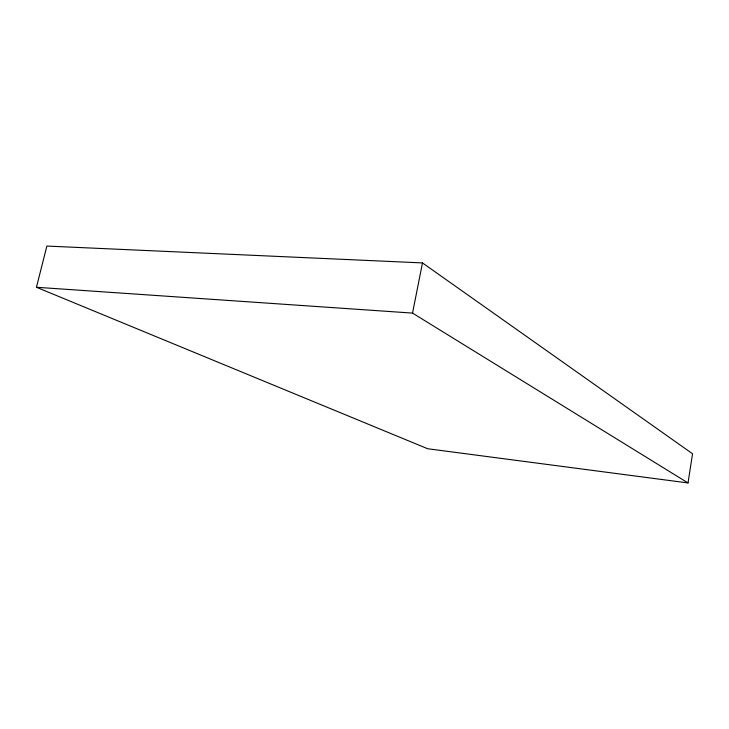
<?xml version="1.0" encoding="UTF-8"?>
<svg xmlns="http://www.w3.org/2000/svg" width="729" height="729" viewBox="0 0 729 729"><rect width="100%" height="100%" fill="white"/><g stroke="black" fill="none" stroke-linecap="round" stroke-linejoin="round"><path stroke-width="1.09" d="M688.021 482.944L692.55 453.766L422.483 262.923L46.866 246.056L36.45 287.272L427.695 448.745L688.021 482.944L412.532 313.096L36.45 287.272M412.532 313.096L422.483 262.923"/></g></svg>
